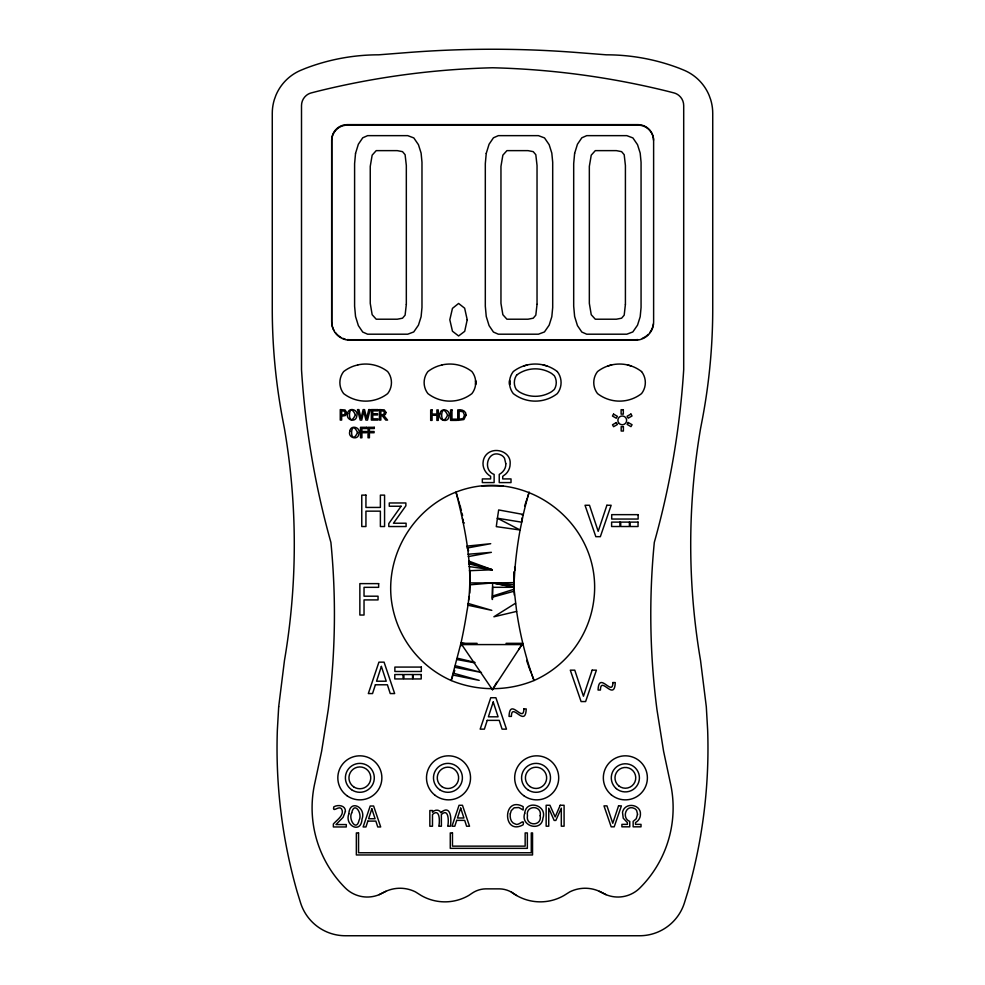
<?xml version="1.0" encoding="UTF-8"?>
<svg xmlns="http://www.w3.org/2000/svg" width="985" height="985" viewBox="0 0 985 985"><rect width="100%" height="100%" fill="white"/><g stroke="black" fill="none" stroke-linecap="round" stroke-linejoin="round"><path stroke-width="1.48" d="M513.911 572.174L514.305 595.063M461.005 645.458L461.029 642.885A291.671 155.088 -86.9 0 0 466.915 611.439C474.511 571.632 465.794 530.73 456.006 492.081C525.596 464.957 602.155 523.688 594.053 598.006A102.009 102.009 0 0 1 534.055 680.512C507.62 691.384 477.59 691.384 451.155 680.512A102.009 102.009 0 0 1 391.156 598.006C386.674 553.139 414.008 508.494 456.006 492.081L458.32 499.752M531.654 674.269L534.055 680.512A196.778 99.423 85.6 0 1 516.657 611.402L513.862 587.306L492.598 587.306L492.365 599.508L492.635 582.923L514.035 582.64M527.517 497.24L529.204 492.081A219.409 114.1 -88.8 0 0 523.306 514.465L520.105 529.992A219.409 114.1 -88.8 0 0 514.823 570.29L513.825 586.764L492.635 582.923L469.993 582.923M469.796 593.093L470.091 570.697M521.952 517.95L521.631 522.173L497.413 518.245L498.669 509.947L523.306 514.465L522.173 515.143M506.044 643.328L522.813 643.328L492.475 689.722L461.719 644.584L461.842 643.328L477.085 643.328M492.475 689.722L496.797 682.211M468.515 600.308L469.389 596.344M465.376 643.734L461.029 642.885L451.155 680.512L453.125 674.996M524.611 506.105L527.086 498.521M453.851 672.989L454.762 670.465M518.615 649.607L521.139 645.84M515.549 603.226L493.904 616.782L516.657 611.402M385.861 891.314L379.188 894.663A31.126 31.126 0 0 1 345.242 887.904A113.398 113.398 0 0 1 315.052 782.016L321.627 751.235L328.227 709.816A737.457 737.457 0 0 0 330.898 542.378A834.837 834.837 0 0 1 301.508 369.597L301.508 105.58A13.101 13.101 0 0 1 306.249 95.496L307.394 94.646A13.101 13.101 0 0 1 311.322 92.898L317.121 91.396A811.184 811.184 0 0 1 492.598 67.768A811.184 811.184 0 0 1 668.089 91.396L673.875 92.898A13.101 13.101 0 0 1 677.803 94.646L678.961 95.496A13.101 13.101 0 0 1 683.701 105.58L683.701 369.597A834.837 834.837 0 0 1 654.311 542.378A737.457 737.457 0 0 0 656.983 709.816L663.582 751.235L670.157 782.016A113.398 113.398 0 0 1 639.967 887.904A31.126 31.126 0 0 1 606.021 894.663L599.348 891.314A34.413 34.413 0 0 0 569.798 891.868L564.048 895.476A47.502 47.502 0 0 1 516.509 895.476L511.424 892.139A24.957 24.957 0 0 0 499.604 888.864L485.605 888.864A24.957 24.957 0 0 0 472.283 893.075L468.7 895.476A47.502 47.502 0 0 1 421.149 895.476L415.411 891.868A34.413 34.413 0 0 0 385.861 891.314L379.188 894.663M514.047 589.227L492.488 596.097M523.651 365.977L527.455 364.906M607.905 365.977L611.71 364.906M514.232 591.16L492.451 597.181M468.22 556.599L491.392 552.339L467.998 554.247M470.14 586.728L470.079 584.819L492.562 582.923M469.389 570.709L492.303 569.773L468.638 561.031L469.217 563.445M503.31 485.864L481.899 485.864M461.719 644.584L522.69 644.584M513.936 584.696L492.635 582.923L513.862 587.306M469.082 566.584L492.303 569.773L468.774 562.447L469.451 564.725M457.052 659.556L474.721 662.819M454.984 667.325L481.468 672.484L455.427 665.737M452.792 674.996L479.178 680.364L453.346 673.174M467.838 605.184L491.798 610.355L468.097 603.436M457.409 658.202L474.844 662.363M468.872 563.802L492.303 569.773M627.383 364.906L631.188 365.977M543.129 364.906L546.934 365.977M599.348 891.314L606.021 894.663M511.424 892.139L516.509 895.476M463.245 522.21L464.378 523.01M468.626 550.726L467.272 548.005L490.715 543.695L467.05 546.109L468.232 549.568M462.458 518.332L463.418 520.671M528.268 665.515L531.161 673.014M526.655 660.406L527.874 664.235M458.714 501.033L459.478 503.594M459.872 504.874L460.635 507.423M460.894 508.506L461.411 510.661M462.002 513.123L462.593 515.598M470.079 584.819L470.14 585.829M514.675 567.237L514.823 570.29M513.973 571.99L514.244 578.515M461.029 642.885L461.054 645.754M347.471 339.566A18.186 18.186 0 0 0 349.847 339.726L635.362 339.726A18.186 18.186 0 0 0 637.726 339.566M345.144 339.099A18.186 18.186 0 0 1 342.891 338.335M340.761 337.289A18.186 18.186 0 0 1 335.417 332.61M334.1 330.628A18.186 18.186 0 0 1 331.662 321.541L331.662 140.19A15.563 15.563 0 0 1 347.225 124.627L637.984 124.627A15.563 15.563 0 0 1 653.547 140.19M653.387 323.905A18.186 18.186 0 0 1 649.78 332.61M648.216 334.395A18.186 18.186 0 0 1 642.318 338.335M348.825 813.869C344.294 825.676 361.175 834.295 362.012 819.114C366.506 807.331 349.65 798.687 348.825 813.869M351.731 812.822C348.062 819.077 356.471 832.263 359.082 820.234C362.812 813.905 354.304 800.67 351.731 812.822M355.413 414.857C347.508 431.319 347.545 398.346 355.413 414.857M357.543 432.538C349.638 449 349.675 416.039 357.543 432.538M447.621 415.165C439.716 431.627 439.753 398.666 447.621 415.165M475.706 382.586L475.595 384.556L475.595 380.616L475.706 382.586M509.602 380.616L509.602 384.556L509.602 380.616M505.81 463.75C506.142 468.331 503.101 472.32 499.235 474.425L499.235 482.588L511.018 482.588L511.018 478.919L502.732 478.919L502.732 476.309L505.662 474.13A14.024 14.024 0 0 0 510.156 463.75C511.116 451.61 494.544 446.303 486.652 454.307A12.411 12.411 0 0 0 483.253 460.968C482.022 467.062 485.297 473.305 490.616 476.309L490.616 478.919L482.33 478.919L482.33 482.588L494.125 482.588L494.125 474.425C482.01 470.104 487.809 449.123 500.688 454.885A7.782 7.782 0 0 1 504.542 458.333L505.81 463.75M540.199 815.74C542.23 826.501 525.436 826.501 527.467 815.74C525.399 804.917 542.255 804.942 540.199 815.74M637.541 814.263L636.248 818.769L633.146 821.379L633.146 826.821L641.013 826.821L641.013 824.371L635.485 824.371L635.485 822.623L637.443 821.182A9.357 9.357 0 0 0 640.435 814.263C641.075 806.161 630.031 802.627 624.773 807.959A8.274 8.274 0 0 0 622.508 812.403L623.234 818.19L627.408 822.623L627.408 824.371L621.892 824.371L621.892 826.821L629.747 826.821L629.747 821.379C621.67 818.498 625.537 804.499 634.118 808.34A5.184 5.184 0 0 1 636.692 810.643L637.541 814.263M278.693 706.737L277.351 730.033A522.062 522.062 0 0 0 297.064 891.499L300.511 902.654A47.009 47.009 0 0 0 345.415 935.75L639.585 935.75A47.009 47.009 0 0 0 684.489 902.654L687.936 891.499A522.062 522.062 0 0 0 707.649 730.033L706.307 706.737L700.532 660.442A688.737 688.737 0 0 1 700.532 428.697L702.009 421.014A595.075 595.075 0 0 0 712.734 308.527L712.734 113.386A46.824 46.824 0 0 0 710.702 99.731L709.138 95.385A46.824 46.824 0 0 0 683.578 70.021L679.256 68.26A205.052 205.052 0 0 0 606.231 54.815L577.432 52.562A1088.893 1088.893 0 0 0 407.568 52.562L378.769 54.815A205.052 205.052 0 0 0 305.744 68.26L301.422 70.021A46.824 46.824 0 0 0 275.862 95.385L274.298 99.731A46.824 46.824 0 0 0 272.266 113.386L272.266 308.527A595.075 595.075 0 0 0 282.99 421.014L284.468 428.697A688.737 688.737 0 0 1 284.468 660.442L278.693 706.737M510.292 813.832C509.676 817.747 510.932 823.066 515.377 824.039C518.836 826.403 524.771 817.464 523.158 824.777C502.35 836.363 502.424 795.191 523.158 806.653L523.158 810.015L518.849 807.54L514.133 807.798L511.252 810.63L510.292 813.832M347.68 413.614C345.329 420.164 356.176 423.156 356.779 416.064C359.106 409.538 348.296 406.546 347.68 413.614M349.81 431.295C347.459 437.857 358.318 440.849 358.909 433.757C361.236 427.219 350.426 424.239 349.81 431.295M439.889 413.922C437.537 420.484 448.384 423.476 448.988 416.384C451.315 409.846 440.504 406.867 439.889 413.922M524.734 813.253C520.031 826.353 541.738 832.35 542.932 818.153C547.586 805.102 525.953 799.13 524.734 813.253M523.86 708.917C523.712 723.852 509.811 696.654 509.036 716.403L511.4 716.403C511.584 701.455 525.424 728.629 526.224 708.917L523.86 708.917M612.892 682.556C612.744 697.491 598.843 670.305 598.067 690.042L600.431 690.042C600.616 675.107 614.455 702.268 615.256 682.556L612.892 682.556M464.563 415.153L463.11 418.514L459.145 419.204L459.145 411.127L462.975 411.755L464.563 415.153M346.868 412.777L345.366 415.571L341.647 416.187L341.647 420.078L340.256 420.078L340.256 409.612L345.082 409.969L346.868 412.777M355.536 153.389L354.6 163.633L354.6 306.212L355.536 316.456L358.355 325.604L362.739 332.056L367.627 334.198L407.728 334.198L413.737 331.945L418.44 325.161L421.1 316.739L421.974 307.542L421.974 162.205L421.1 153.094L418.44 144.684L413.798 137.912L407.728 135.647L367.627 135.647L362.739 137.802L358.355 144.241L355.536 153.389M486.245 153.389L485.31 163.633L485.31 306.212L486.245 316.456L489.065 325.604L493.448 332.056L498.336 334.198L538.438 334.198L544.446 331.945L549.162 325.161L551.809 316.739L552.696 307.542L552.696 162.205L551.809 153.094L549.162 144.684L544.508 137.912L538.438 135.647L498.336 135.647L493.448 137.802L489.065 144.241L486.245 153.389M574.624 153.389L573.689 163.633L573.689 306.212L574.624 316.456L577.444 325.604L581.827 332.056L586.715 334.198L626.817 334.198L632.826 331.945L637.529 325.161L640.188 316.739L641.063 307.542L641.063 162.205L640.188 153.094L637.529 144.684L632.887 137.912L626.817 135.647L586.715 135.647L581.827 137.802L577.444 144.241L574.624 153.389M466.016 415.177L463.873 419.561L457.754 420.398L457.754 409.932C461.349 409.169 466.361 410.745 466.016 415.177M406.325 304.365L405.106 315.151L402.52 318.192L397.287 319.214L376.221 319.214L372.158 314.707L370.249 303.368L370.249 166.367L372.158 155.15L376.221 150.631L397.287 150.631L402.52 151.653L405.106 154.707L406.325 165.492L406.325 304.365M537.034 304.365L535.815 315.151L533.23 318.192L527.997 319.214L506.93 319.214L502.867 314.707L500.959 303.368L500.959 166.367L502.867 155.15L506.93 150.631L527.997 150.631L533.23 151.653L535.815 154.707L537.034 165.492L537.034 304.365M625.413 304.365L624.194 315.151L621.609 318.192L616.376 319.214L595.309 319.214L591.246 314.707L589.338 303.368L589.338 166.367L591.246 155.15L595.309 150.631L616.376 150.631L621.609 151.653L624.194 154.707L625.413 165.492L625.413 304.365M345.415 811.345L343.088 817.353L335.996 824.556L346.289 824.556L346.289 826.957L333.361 826.957L333.361 824.014C336.784 819.988 345.046 814.964 341.524 808.857C338.803 805.164 332.154 813.425 333.804 806.85C337.917 804.376 345.649 805.299 345.415 811.345M497.413 518.245L496.292 526.63L520.105 529.992L497.413 518.245M386.009 412.456L385.418 414.377L383.83 415.522L387.561 420.078L385.751 420.078L382.439 415.916L380.838 415.916L380.838 420.078L379.447 420.078L379.447 409.612L384.248 409.871L386.009 412.456M384.544 412.555L383.584 414.488L380.838 414.759L380.838 410.807L383.891 411.164L384.544 412.555M345.415 412.801L344.442 414.66L341.647 414.993L341.647 410.807L344.664 411.213L345.415 412.801M467.21 319.768L464.711 331.329L458.604 335.959L452.46 331.231L449.813 319.768L452.46 308.367L458.604 303.454L464.649 308.194L467.21 319.768M368.759 409.612L366.666 418.403L364.548 409.612L363.133 409.612L361.039 418.317L358.934 409.612L357.506 409.612L360.19 420.078L361.717 420.078L363.797 411.398L365.927 420.078L367.504 420.078L370.126 409.612L368.759 409.612M375.396 684.784L372.539 693.563L368.328 693.563L378.917 662.154L384.064 662.154L394.653 693.563L390.245 693.563L387.4 684.784L375.396 684.784M367.848 821.108L365.952 826.957L363.133 826.957L370.2 806.013L373.623 806.013L380.69 826.957L377.748 826.957L375.851 821.108L367.848 821.108M487.23 720.367L484.386 729.146L480.163 729.146L490.752 697.737L495.898 697.737L506.487 729.146L502.079 729.146L499.235 720.367L487.23 720.367M456.695 820.37L454.799 826.23L451.98 826.23L459.047 805.287L462.47 805.287L469.537 826.23L466.594 826.23L464.698 820.37L456.695 820.37M381.38 666.414L376.553 681.214L386.231 681.214L381.38 666.414M371.837 808.857L368.624 818.732L375.076 818.732L371.837 808.857M493.226 701.997L488.388 716.809L498.078 716.809L493.226 701.997M460.685 808.131L457.471 817.993L463.923 817.993L460.685 808.131M606.883 505.268L598.19 531.334L589.498 505.268L585.028 505.268L595.827 536.677L600.345 536.677L611.143 505.268L606.883 505.268M592.145 670.157L583.452 696.235L574.76 670.157L570.29 670.157L581.088 701.566L585.607 701.566L596.405 670.157L592.145 670.157M618.555 805.878L612.756 823.263L606.969 805.878L603.99 805.878L611.18 826.821L614.197 826.821L621.4 805.878L618.555 805.878M560.219 805.262L555.171 816.922L549.938 805.262L546.146 805.262L546.146 826.193L548.744 826.193L548.744 808.156L554.161 820.431L555.848 820.431L561.302 808.156L561.302 826.193L564.085 826.193L564.085 805.262L560.219 805.262M613.556 414.119L612.461 416.027L616.265 418.231L617.373 416.323L613.556 414.119M628.245 422.516L627.149 424.424L630.954 426.628L632.062 424.72L628.245 422.516M516.719 375.026L516.251 375.704A13.162 13.162 0 0 0 516.251 389.457L519.033 391.735A31.138 31.138 0 0 0 551.551 391.735L554.333 389.457A13.162 13.162 0 0 0 554.333 375.704L551.551 373.426A31.138 31.138 0 0 0 519.033 373.426L516.719 375.026M401.104 506.241L388.779 523.601L388.779 526.532L406.103 526.532L406.103 523.22L393.483 523.22L405.869 505.798L405.869 502.966L389.284 502.966L389.284 506.241L401.104 506.241M442.08 811.615L440.898 812.797C439.606 809.165 434.533 809.51 432.489 812.256L432.489 810.52L429.842 810.52L429.842 826.23L432.489 826.23L432.489 814.496C440.061 807.503 439.926 822.192 438.768 826.23L441.403 826.23L441.354 814.533C448.926 807.441 448.889 822.143 447.683 826.23L450.317 826.23C451.438 821.49 451.623 804.794 442.08 811.615M630.917 414.057L627.1 416.261L628.208 418.169L632.025 415.965L630.917 414.057M616.302 422.577L612.498 424.781L613.593 426.69L617.41 424.486L616.302 422.577M357.826 364.906L354.021 365.977A35.953 35.953 0 0 0 343.642 371.567A17.976 17.976 0 0 0 343.642 393.594A35.953 35.953 0 0 0 387.684 393.594A17.976 17.976 0 0 0 387.684 371.567A35.953 35.953 0 0 0 357.826 364.906M442.08 364.906L438.276 365.977A35.953 35.953 0 0 0 427.896 371.567A17.976 17.976 0 0 0 427.896 393.594A35.953 35.953 0 0 0 471.938 393.594A17.976 17.976 0 0 0 471.938 371.567A35.953 35.953 0 0 0 442.08 364.906M638.071 125.132L347.311 125.132A15.563 15.563 0 0 0 331.748 140.683L331.748 322.033A18.186 18.186 0 0 0 349.934 340.219L635.436 340.219A18.186 18.186 0 0 0 653.621 322.033L653.621 140.683A15.563 15.563 0 0 0 638.071 125.132M377.92 409.612L371.37 409.612L371.37 420.078L377.92 420.078L377.92 418.847L372.761 418.847L372.761 414.956L377.563 414.956L377.563 413.725L372.761 413.725L372.761 410.856L377.92 410.856L377.92 409.612M623.32 409.711L621.116 409.711L621.116 414.119L623.32 414.119L623.32 409.711M432.07 409.932L430.679 409.932L430.679 420.398L432.07 420.398L432.07 415.276L436.884 415.276L436.884 420.398L438.276 420.398L438.276 409.932L436.884 409.932L436.884 414.032L432.07 414.032L432.07 409.932M451.98 409.932L450.588 409.932L450.588 420.398L456.658 420.398L456.658 419.167L451.98 419.167L451.98 409.932M623.394 426.628L621.19 426.628L621.19 431.036L623.394 431.036L623.394 426.628M366.777 427.305L360.522 427.305L360.522 437.771L361.914 437.771L361.914 432.735L366.58 432.735L366.58 431.492L361.914 431.492L361.914 428.537L366.777 428.537L366.777 427.305M374.288 427.305L368.033 427.305L368.033 437.771L369.424 437.771L369.424 432.735L374.091 432.735L374.091 431.492L369.424 431.492L369.424 428.537L374.288 428.537L374.288 427.305M365.94 495.123L361.766 495.123L361.766 526.532L365.94 526.532L365.94 511.153L380.382 511.153L380.382 526.532L384.569 526.532L384.569 495.123L380.382 495.123L380.382 507.435L365.94 507.435L365.94 495.123M638.132 514.65L611.71 514.65L611.71 519.046L638.132 519.046L638.132 514.65M619.91 522.112L611.611 522.112L611.611 526.519L619.91 526.519L619.91 522.112M629.39 522.112L620.722 522.112L620.722 526.519L629.39 526.519L629.39 522.112M638.046 522.112L630.018 522.112L630.018 526.519L638.046 526.519L638.046 522.112M378.646 583.625L359.857 583.625L359.857 615.034L364.031 615.034L364.031 599.914L378.043 599.914L378.043 596.196L364.031 596.196L364.031 587.331L378.646 587.331L378.646 583.625M421.309 667.079L394.874 667.079L394.874 671.487L421.309 671.487L421.309 667.079M403.087 674.54L394.788 674.54L394.788 678.948L403.087 678.948L403.087 674.54M412.555 674.54L403.899 674.54L403.899 678.948L412.555 678.948L412.555 674.54M421.211 674.54L413.195 674.54L413.195 678.948L421.211 678.948L421.211 674.54M358.552 832.928L356.348 832.928L356.348 854.955L532.54 854.955L532.54 832.928L531.284 832.928L531.284 852.751L358.552 852.751L358.552 832.928M452.472 832.928L450.268 832.928L450.268 848.344L527.357 848.344L527.357 832.928L525.153 832.928L525.153 846.14L452.472 846.14L452.472 832.928M619.146 423.488A4.408 4.408 0 0 0 626.509 421.518A4.408 4.408 0 0 0 621.116 416.113A4.408 4.408 0 0 0 619.146 423.488M557.313 371.567A35.953 35.953 0 0 0 513.271 371.567A17.976 17.976 0 0 0 513.271 393.594A35.953 35.953 0 0 0 557.313 393.594A17.976 17.976 0 0 0 557.313 371.567M641.567 371.567A35.953 35.953 0 0 0 597.526 371.567A17.976 17.976 0 0 0 597.526 393.594A35.953 35.953 0 0 0 641.567 393.594A17.976 17.976 0 0 0 641.567 371.567M347.225 795.892A22.027 22.027 0 0 0 381.786 779.751A22.027 22.027 0 0 0 350.537 757.884A22.027 22.027 0 0 0 347.225 795.892M434.73 795.018A22.027 22.027 0 0 0 470.276 781.191A22.027 22.027 0 0 0 440.529 757.317A22.027 22.027 0 0 0 434.73 795.018M611.192 794.71A22.027 22.027 0 0 0 647.046 781.671A22.027 22.027 0 0 0 617.829 757.145A22.027 22.027 0 0 0 611.192 794.71M523.675 795.609A22.027 22.027 0 0 0 558.581 780.231A22.027 22.027 0 0 0 527.825 757.687A22.027 22.027 0 0 0 523.675 795.609M351.559 789.687A14.455 14.455 0 0 0 374.251 779.098A14.455 14.455 0 0 0 353.738 764.742A14.455 14.455 0 0 0 351.559 789.687M439.655 789.687A14.455 14.455 0 0 0 462.347 779.098A14.455 14.455 0 0 0 441.822 764.742A14.455 14.455 0 0 0 439.655 789.687M527.738 789.687A14.455 14.455 0 0 0 550.443 779.098A14.455 14.455 0 0 0 529.918 764.742A14.455 14.455 0 0 0 527.738 789.687M616.314 788.616A14.061 14.061 0 0 0 639.203 780.292A14.061 14.061 0 0 0 620.55 764.619A14.061 14.061 0 0 0 616.314 788.616M618.678 785.796A10.392 10.392 0 0 0 635.596 779.652A10.392 10.392 0 0 0 621.806 768.078A10.392 10.392 0 0 0 618.678 785.796M529.942 786.547A10.626 10.626 0 0 0 546.613 778.766A10.626 10.626 0 0 0 531.543 768.214A10.626 10.626 0 0 0 529.942 786.547M441.822 786.584A10.675 10.675 0 0 0 458.579 778.766A10.675 10.675 0 0 0 443.422 768.165A10.675 10.675 0 0 0 441.822 786.584M353.59 786.781A10.909 10.909 0 0 0 370.717 778.79A10.909 10.909 0 0 0 355.24 767.955A10.909 10.909 0 0 0 353.59 786.781"/></g></svg>
